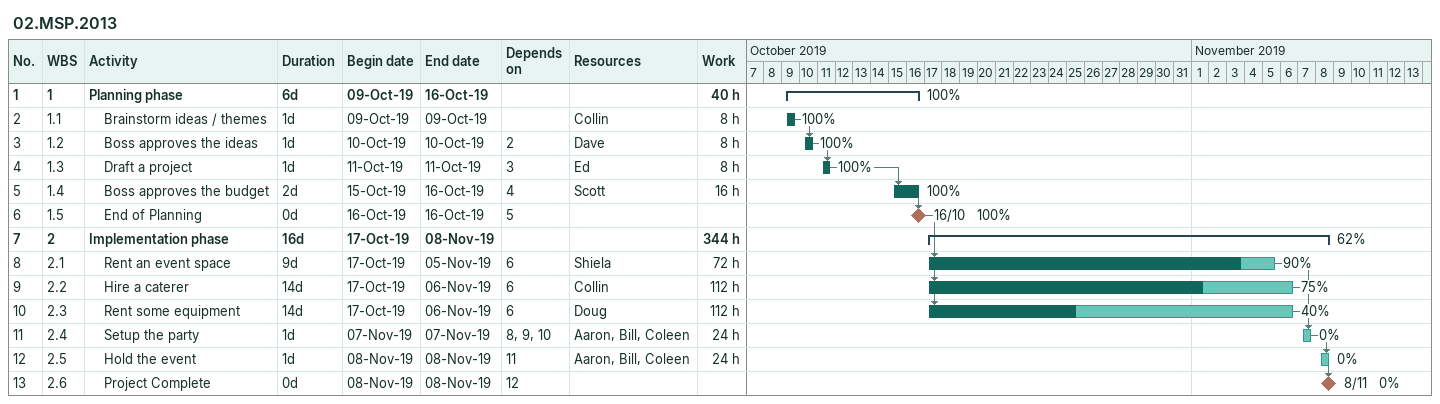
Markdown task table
02.MSP.2013

| ID | WBS | Task | Duration | Start | Finish | Predecessors | Resources | % complete | Work (h) |
|---|---|---|---|---|---|---|---|---|---|
| 1 | 1 | **Planning phase** | 6d | 2019-10-09 | 2019-10-16 |  |  | 100 | 40 |
| 2 | 1.1 | Brainstorm ideas / themes | 1d | 2019-10-09 | 2019-10-09 |  | Collin | 100 | 8 |
| 3 | 1.2 | Boss approves the ideas | 1d | 2019-10-10 | 2019-10-10 | 2 | Dave | 100 | 8 |
| 4 | 1.3 | Draft a project | 1d | 2019-10-11 | 2019-10-11 | 3 | Ed | 100 | 8 |
| 5 | 1.4 | Boss approves the budget | 2d | 2019-10-15 | 2019-10-16 | 4 | Scott | 100 | 16 |
| 6 | 1.5 | End of Planning | 0d | 2019-10-16 | 2019-10-16 | 5 |  | 100 |  |
| 7 | 2 | **Implementation phase** | 16d | 2019-10-17 | 2019-11-08 |  |  | 62 | 344 |
| 8 | 2.1 | Rent an event space | 9d | 2019-10-17 | 2019-11-05 | 6 | Shiela | 90 | 72 |
| 9 | 2.2 | Hire a caterer | 14d | 2019-10-17 | 2019-11-06 | 6 | Collin | 75 | 112 |
| 10 | 2.3 | Rent some equipment | 14d | 2019-10-17 | 2019-11-06 | 6 | Doug | 40 | 112 |
| 11 | 2.4 | Setup the party | 1d | 2019-11-07 | 2019-11-07 | 8, 9, 10 | Aaron, Bill, Coleen | 0 | 24 |
| 12 | 2.5 | Hold the event | 1d | 2019-11-08 | 2019-11-08 | 11 | Aaron, Bill, Coleen | 0 | 24 |
| 13 | 2.6 | Project Complete | 0d | 2019-11-08 | 2019-11-08 | 12 |  | 0 |  |
